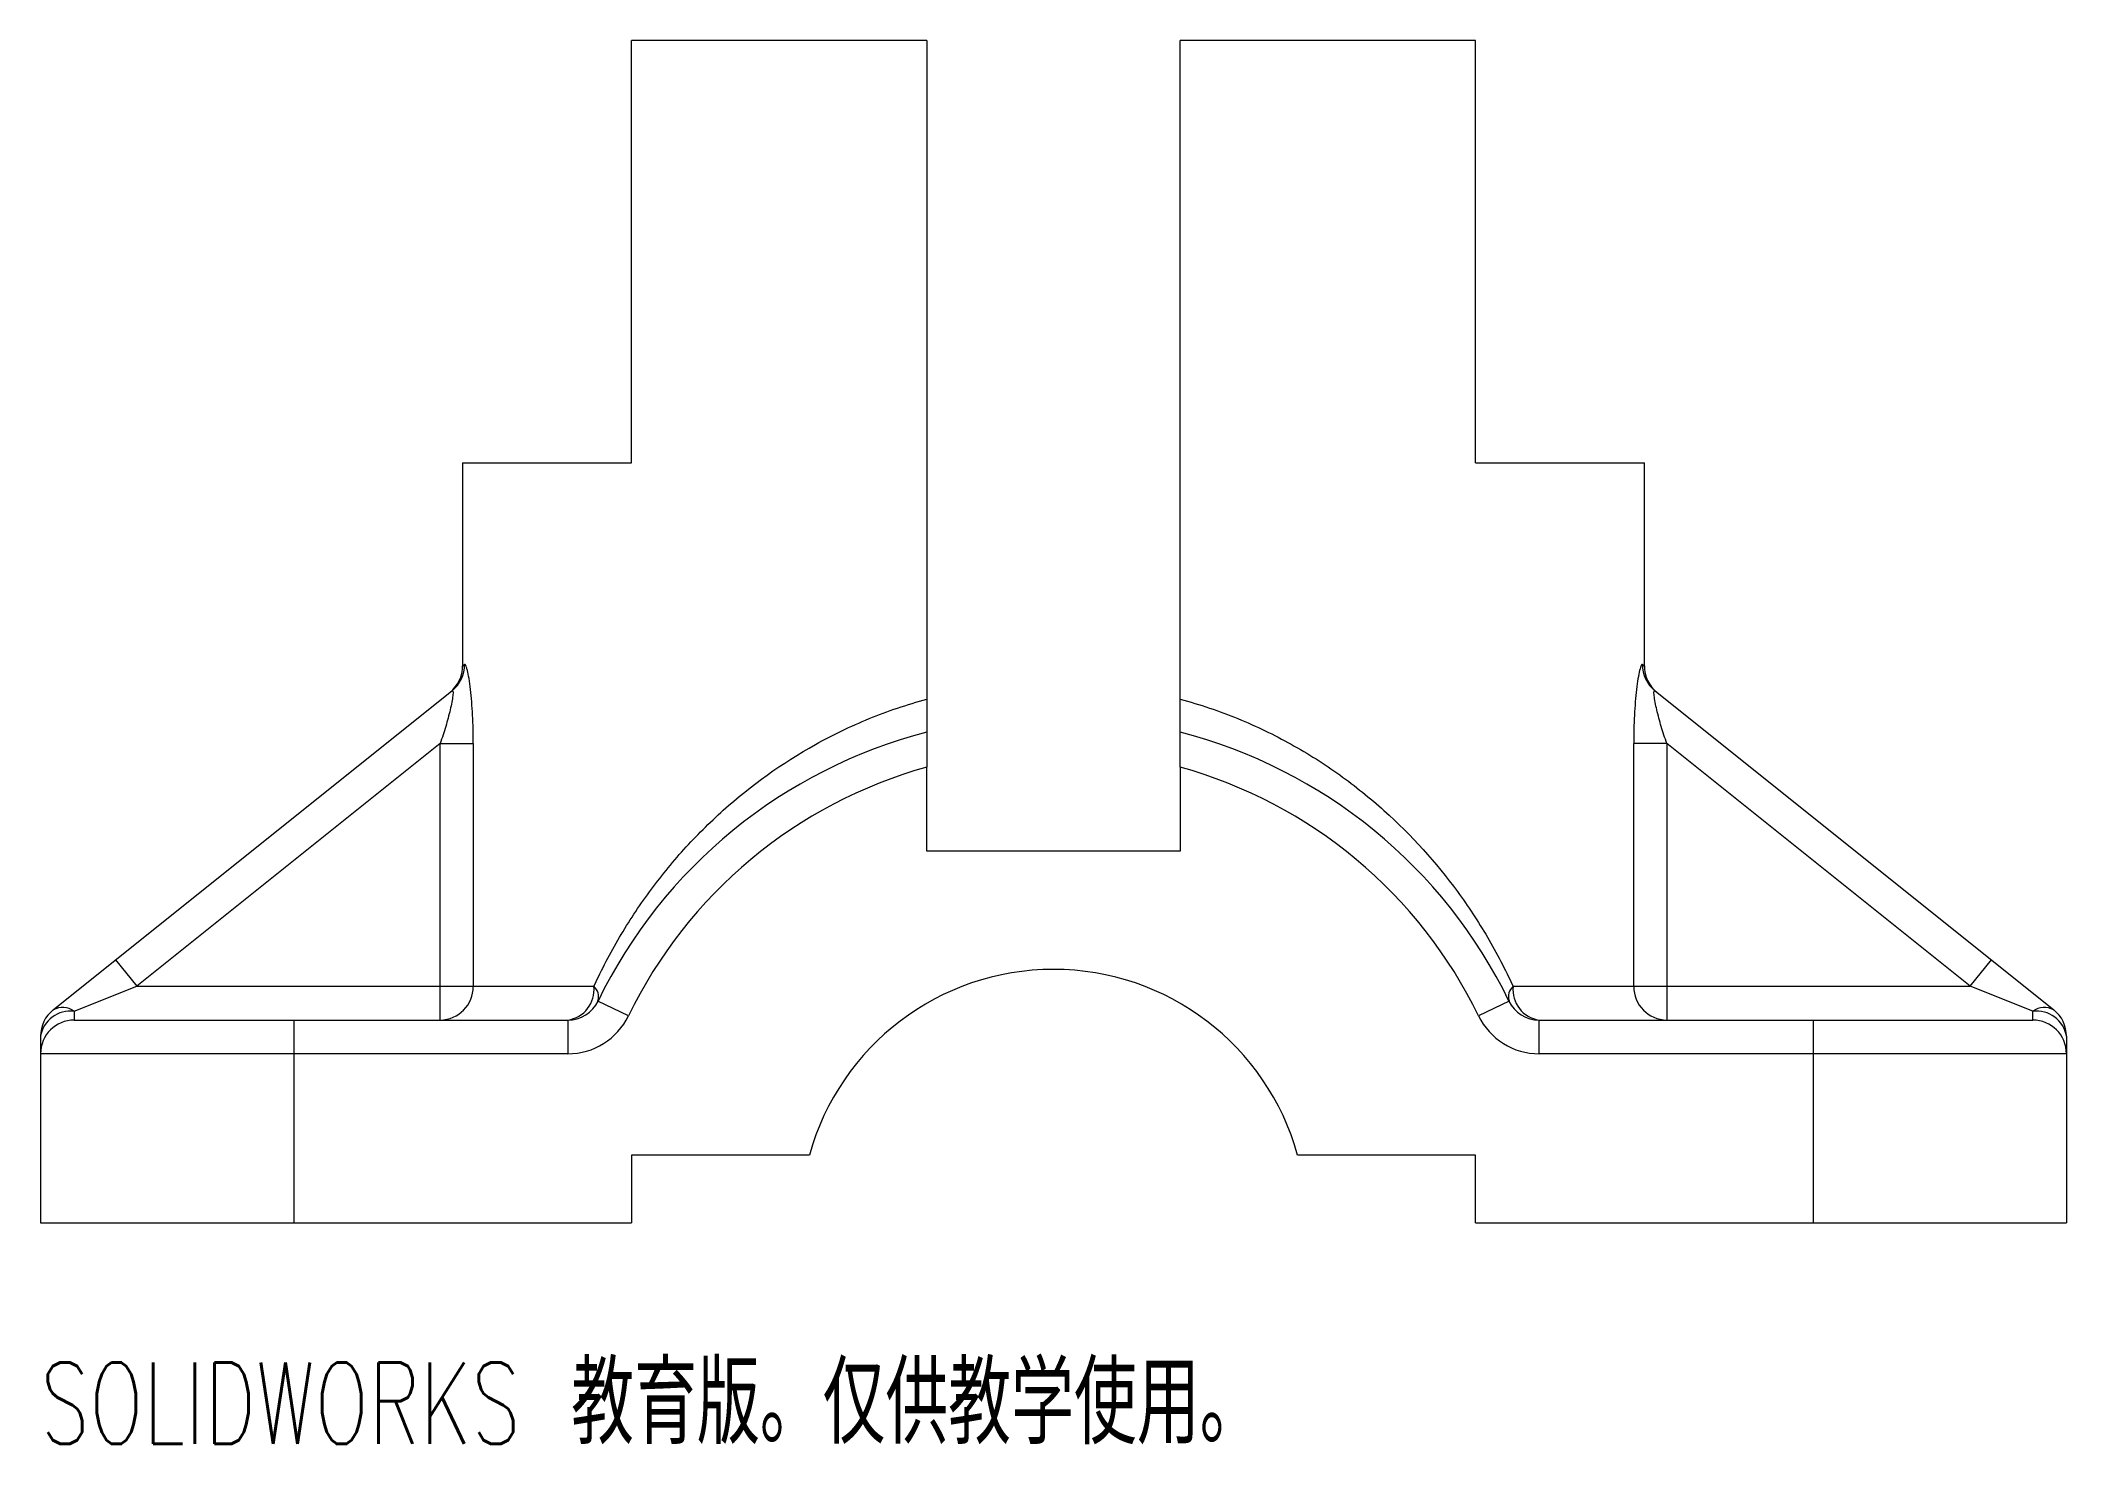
# Model space of a CAD drawing. Header units: millimetres. Extents: x -60 to 60, y -13 to 70.
import ezdxf

# ---------------------------------------------------------------- set-up
doc = ezdxf.new("R2010")
doc.units = ezdxf.units.MM
doc.styles.add('SLDTEXTSTYLE0', font='TXT', dxfattribs={"width": 0.7, "bigfont": 'bigfont'})

msp = doc.modelspace()

# ---------------------------------------------------------------- linework, layer by layer
at = {"color": 7, "linetype": 'Continuous', "lineweight": 15}
for p, q in [((-25, 45), (-25, 70)), ((-7.5, 70), (-25, 70)), ((-7.5, 70), (-7.5, 31)), ((25, 70), (7.5, 70)), ((7.5, 31), (7.5, 70)), ((25, 45), (25, 70)), ((-35, 45), (-35, 32.96)), ((-35, 45), (-25, 45)), ((25, 45), (35, 45)), ((35, 32.96), (35, 45)), ((-59.25, 12.6), (-35.63, 31.5)), ((35.63, 31.5), (59.25, 12.6)), ((-36.33, 28.37), (-54.3, 14)), ((-36.33, 12), (-36.33, 28.37)), ((-36.33, 28.37), (-34.37, 28.37)), ((-34.37, 28.37), (-34.37, 14)), ((34.37, 14), (34.37, 28.37)), ((36.33, 28.37), (34.37, 28.37)), ((36.33, 28.37), (36.33, 12)), ((54.3, 14), (36.33, 28.37)), ((-7.5, 22), (-7.5, 26.98)), ((7.5, 26.98), (7.5, 22)), ((7.5, 22), (-7.5, 22)), ((-55.55, 15.56), (-54.3, 14)), ((54.3, 14), (55.55, 15.56)), ((-58, 12.52), (-54.3, 14)), ((-54.3, 14), (-27.22, 14)), ((27.22, 14), (54.3, 14)), ((58, 12.52), (54.3, 14)), ((-58, 12.52), (-58, 12)), ((-25.18, 12.25), (-26.98, 13.12)), ((26.98, 13.12), (25.18, 12.25)), ((58, 12), (58, 12.52)), ((-60, 11.04), (-60, 0)), ((-58, 12), (-28.77, 12)), ((-45, 12), (-45, 0)), ((-28.77, 12), (-28.77, 10)), ((28.77, 10), (28.77, 12)), ((28.77, 12), (58, 12)), ((45, 12), (45, 0)), ((60, 11.04), (60, 0)), ((-28.77, 10), (-60, 10)), ((60, 10), (28.77, 10)), ((-14.46, 4), (-25, 4)), ((-25, 4), (-25, 0)), ((25, 4), (14.46, 4)), ((25, 0), (25, 4)), ((-60, 0), (-25, 0)), ((25, 0), (60, 0))]:
    msp.add_line(p, q, dxfattribs=at)
at = {"color": 8, "linetype": 'Continuous', "lineweight": 15}
for p, q in [((-35, 32.96), (-34.88, 33.06)), ((34.88, 33.06), (35, 32.96))]:
    msp.add_line(p, q, dxfattribs=at)
at = {"color": 7, "linetype": 'Continuous', "lineweight": 15}
for centre, radius, start, end in [((-37, 32.96), 2, 308.6598, 0.542), ((-36.87, 33.05), 1.99, 308.6989, 0.3541), ((36.87, 33.05), 1.99, 179.6459, 231.3011), ((37, 32.96), 2, 179.3917, 231.3402), ((0, 0), 30, 104.4775, 154.0555), ((0, 0), 30, 25.9445, 75.5225), ((0, 0), 28, 105.5368, 154.0555), ((0, 0), 28, 25.9445, 74.4632), ((0, 0), 15, 15.466, 164.534), ((-36.35, 13.98), 1.98, 270.5268, 0.5173), ((-29.03, 13.8), 1.82, 278.0236, 6.2319), ((-27.81, 13.37), 0.863, 343.7887, 47.2566), ((27.81, 13.37), 0.863, 132.7434, 196.2113), ((29.03, 13.8), 1.82, 173.7681, 261.9764), ((36.35, 13.98), 1.98, 179.4827, 269.4732), ((-58, 11.04), 2, 128.6598, 180), ((-58.23, 10.73), 1.8, 82.7886, 170.2375), ((-58.69, 11.61), 1.14, 52.8541, 119.7168), ((-28.77, 14), 2, 270, 334.0555), ((-28.77, 14), 4, 270, 334.0555), ((28.77, 14), 4, 205.9445, 270), ((28.77, 14), 2, 205.9445, 270), ((58.69, 11.61), 1.14, 60.2832, 127.1459), ((58.23, 10.73), 1.8, 9.7625, 97.2114), ((58, 10), 2, 0, 90), ((58, 11.04), 2, 0, 51.3402), ((-58, 10), 2, 90, 180)]:
    msp.add_arc(centre, radius, start, end, dxfattribs=at)
for points, knots in [([(-34.37, 28.37), (-34.37, 28.94), (-34.38, 29.51), (-34.42, 30.32), (-34.44, 30.59), (-34.48, 31.1), (-34.51, 31.35), (-34.56, 31.81), (-34.59, 32.03), (-34.65, 32.41), (-34.68, 32.57), (-34.73, 32.77), (-34.75, 32.83), (-34.78, 32.93), (-34.79, 32.97), (-34.84, 33.06), (-34.86, 33.08), (-34.88, 33.06)], [0, 0, 0, 0, 0.25, 0.25, 0.375, 0.375, 0.5, 0.5, 0.625, 0.625, 0.75, 0.75, 0.8125, 0.8125, 0.875, 0.875, 1, 1, 1, 1]), ([(34.88, 33.06), (34.86, 33.08), (34.83, 33.06), (34.78, 32.93), (34.75, 32.84), (34.68, 32.57), (34.65, 32.4), (34.59, 32.02), (34.56, 31.81), (34.5, 31.34), (34.48, 31.1), (34.44, 30.59), (34.42, 30.32), (34.38, 29.5), (34.37, 28.94), (34.37, 28.37)], [0, 0, 0, 0, 0.125, 0.125, 0.25, 0.25, 0.375, 0.375, 0.5, 0.5, 0.625, 0.625, 0.75, 0.75, 1, 1, 1, 1]), ([(-35.63, 31.5), (-35.6, 31.52), (-35.58, 31.51), (-35.56, 31.4), (-35.57, 31.31), (-35.6, 30.98), (-35.66, 30.68), (-35.81, 30.05), (-35.9, 29.72), (-36.1, 29.05), (-36.21, 28.71), (-36.33, 28.37)], [0, 0, 0, 0, 0.125, 0.125, 0.25, 0.25, 0.5, 0.5, 0.75, 0.75, 1, 1, 1, 1]), ([(36.33, 28.37), (36.21, 28.71), (36.1, 29.04), (35.9, 29.71), (35.81, 30.05), (35.7, 30.52), (35.66, 30.67), (35.61, 30.95), (35.59, 31.09), (35.57, 31.31), (35.56, 31.4), (35.58, 31.51), (35.6, 31.52), (35.63, 31.5)], [0, 0, 0, 0, 0.25, 0.25, 0.5, 0.5, 0.625, 0.625, 0.75, 0.75, 0.875, 0.875, 1, 1, 1, 1]), ([(-27.22, 14), (-26.76, 15), (-26.25, 15.97), (-25.16, 17.83), (-24.57, 18.72), (-23.3, 20.45), (-22.62, 21.29), (-21.53, 22.5), (-21.15, 22.9), (-20.37, 23.67), (-19.97, 24.05), (-17.91, 25.9), (-16.1, 27.2), (-13.59, 28.6), (-13.07, 28.87), (-12.01, 29.38), (-11.47, 29.62), (-9.82, 30.3), (-8.68, 30.68), (-7.5, 31)], [0, 0, 0, 0, 0.125, 0.125, 0.25, 0.25, 0.375, 0.375, 0.4375, 0.4375, 0.5, 0.5, 0.75, 0.75, 0.8125, 0.8125, 0.875, 0.875, 1, 1, 1, 1]), ([(-7.5, 31), (-7.5, 30.87), (-7.5, 30.75), (-7.5, 30.5), (-7.5, 30.37), (-7.5, 30.14), (-7.5, 30.02), (-7.5, 29.81), (-7.5, 29.71), (-7.5, 29.53), (-7.5, 29.45), (-7.5, 29.3), (-7.5, 29.24), (-7.5, 29.1), (-7.5, 29.05), (-7.5, 29.05)], [0, 0, 0, 0, 0.125, 0.125, 0.25, 0.25, 0.375, 0.375, 0.5, 0.5, 0.625, 0.625, 0.75, 0.75, 1, 1, 1, 1]), ([(7.5, 31), (8.09, 30.84), (8.67, 30.67), (9.81, 30.28), (10.37, 30.07), (12.02, 29.4), (13.07, 28.89), (15.08, 27.77), (16.04, 27.17), (17.87, 25.85), (18.75, 25.15), (21.22, 22.93), (22.66, 21.33), (24.56, 18.74), (25.15, 17.84), (25.98, 16.44), (26.24, 15.96), (26.75, 14.99), (26.99, 14.5), (27.22, 14)], [0, 0, 0, 0, 0.0625, 0.0625, 0.125, 0.125, 0.25, 0.25, 0.375, 0.375, 0.5, 0.5, 0.75, 0.75, 0.875, 0.875, 0.9375, 0.9375, 1, 1, 1, 1]), ([(7.5, 29.05), (7.5, 29.05), (7.5, 29.06), (7.5, 29.11), (7.5, 29.14), (7.5, 29.24), (7.5, 29.3), (7.5, 29.44), (7.5, 29.53), (7.5, 29.8), (7.5, 30.02), (7.5, 30.49), (7.5, 30.74), (7.5, 31)], [0, 0, 0, 0, 0.125, 0.125, 0.25, 0.25, 0.375, 0.375, 0.5, 0.5, 0.75, 0.75, 1, 1, 1, 1]), ([(-7.5, 29.05), (-7.5, 29.05), (-7.5, 29.03), (-7.5, 28.98), (-7.5, 28.94), (-7.5, 28.83), (-7.5, 28.77), (-7.5, 28.61), (-7.5, 28.53), (-7.5, 28.24), (-7.5, 28.01), (-7.5, 27.64), (-7.5, 27.51), (-7.5, 27.24), (-7.5, 27.11), (-7.5, 26.98)], [0, 0, 0, 0, 0.125, 0.125, 0.25, 0.25, 0.375, 0.375, 0.5, 0.5, 0.75, 0.75, 0.875, 0.875, 1, 1, 1, 1]), ([(7.5, 26.98), (7.5, 27.11), (7.5, 27.24), (7.5, 27.5), (7.5, 27.63), (7.5, 27.88), (7.5, 28), (7.5, 28.22), (7.5, 28.33), (7.5, 28.52), (7.5, 28.61), (7.5, 28.76), (7.5, 28.83), (7.5, 28.99), (7.5, 29.05), (7.5, 29.05)], [0, 0, 0, 0, 0.125, 0.125, 0.25, 0.25, 0.375, 0.375, 0.5, 0.5, 0.625, 0.625, 0.75, 0.75, 1, 1, 1, 1])]:
    msp.add_open_spline(points, degree=3, knots=knots, dxfattribs=at)

# ---------------------------------------------------------------- texts
at = {"color": 7, "linetype": 'Continuous', "insert": (-60, -8.27), "char_height": 4.8336, "attachment_point": 1, "style": 'SLDTEXTSTYLE0'}
msp.add_mtext('SOLIDWORKS \\M+18BB3\\M+188E7\\M+194C5\\M+18142仅\\M+18B9F\\M+18BB3\\M+18A77\\M+18E67\\M+19770\\M+18142', dxfattribs=at)

doc.saveas('drawing.dxf')
